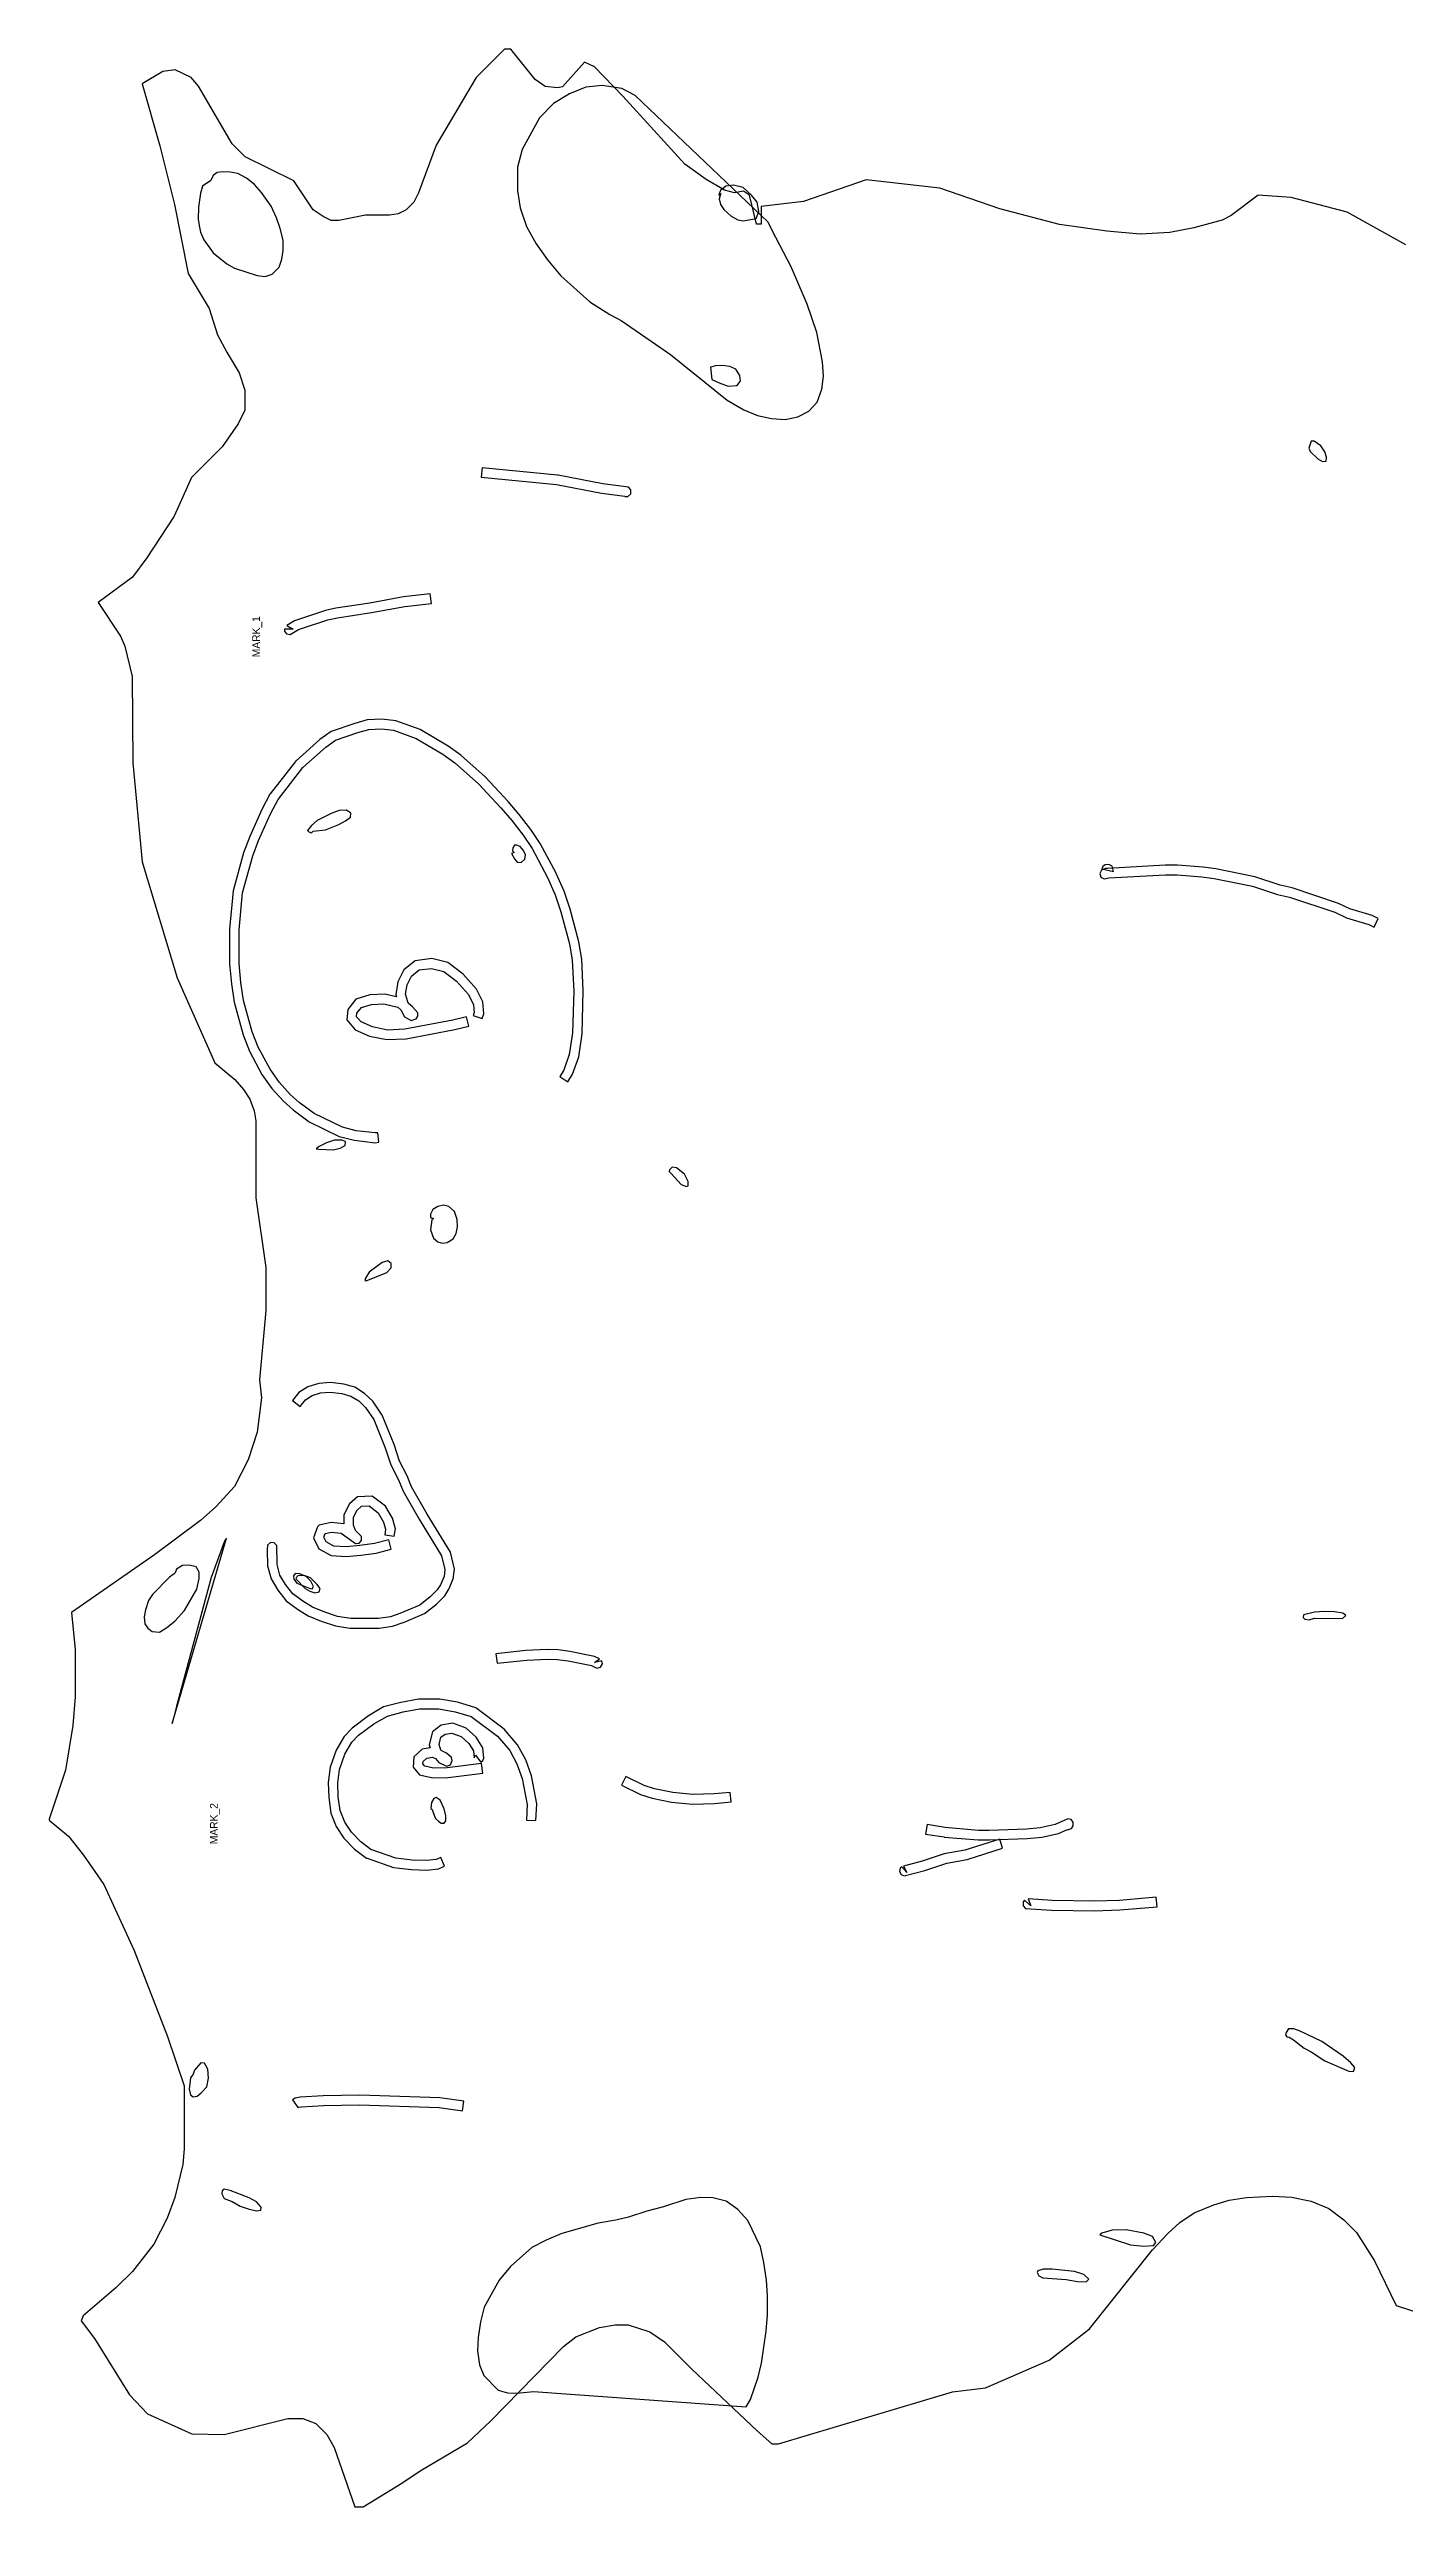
# Model space of a CAD drawing. Extents: x -3553 to -772, y 370 to 2945.
# Drawn here: x -3553 to -2141, y 370 to 2929 of the extents above; entities that cross this region are included whole.
import ezdxf
from ezdxf.enums import TextEntityAlignment as Align

# ---------------------------------------------------------------- set-up
doc = ezdxf.new("R2010")
doc.units = 0

msp = doc.modelspace()

# ---------------------------------------------------------------- linework, layer by layer
at = {"layer": '1', "color": 7}
msp.add_lwpolyline([(-2139.8, 2725), (-2200.8, 2759.2), (-2259.2, 2774.4), (-2293.5, 2776.6), (-2321.6, 2755.6), (-2331.1, 2750.8), (-2360.6, 2742.6), (-2385.4, 2738), (-2416.3, 2736.2), (-2451.2, 2739.2), (-2500.4, 2746.2), (-2562.4, 2762.4), (-2624.9, 2784.1), (-2701.6, 2792.8), (-2767.1, 2770.3), (-2811.2, 2764.8), (-2811.2, 2746.4), (-2816.1, 2746.4), (-2823.2, 2776.8), (-2829.6, 2780.8), (-2838.9, 2779.1), (-2849.4, 2781.8), (-2868.6, 2793), (-2890.6, 2809), (-2955.2, 2880), (-2984.8, 2910.4), (-2995, 2915.2), (-3018.2, 2889.6), (-3023.2, 2888.6), (-3036.3, 2890), (-3046.7, 2897.3), (-3071.8, 2928.8), (-3078.4, 2928.8), (-3108, 2899.2), (-3149.5, 2828.7), (-3168, 2779.2), (-3172.8, 2769.6), (-3180.8, 2761.6), (-3189.4, 2757.3), (-3198.4, 2756), (-3223.2, 2756), (-3251.2, 2750.4), (-3259.2, 2750.4), (-3267.2, 2754.4), (-3277.8, 2761.4), (-3298, 2791.8), (-3348.7, 2816.7), (-3362.2, 2830.2), (-3397.2, 2890.1), (-3404.8, 2899.2), (-3421.6, 2907.2), (-3434.4, 2905.6), (-3456, 2892.8), (-3437.4, 2828.2), (-3422.3, 2766.9), (-3408, 2695.2), (-3386, 2658.6), (-3377.6, 2631.2), (-3367.4, 2612.6), (-3354.8, 2591.6), (-3348.8, 2573.6), (-3348.8, 2552.8), (-3355.8, 2538.7), (-3372.4, 2514.8), (-3404.6, 2482.6), (-3422.7, 2442.4), (-3451.2, 2399.2), (-3465.8, 2379), (-3501.8, 2352.7), (-3478.4, 2317.6), (-3473.8, 2307.2), (-3466.4, 2275.6), (-3465.7, 2185.7), (-3456, 2082.4), (-3419.5, 1961.7), (-3380.2, 1873.2), (-3359.5, 1855.8), (-3350.4, 1845.6), (-3343.7, 1835.5), (-3339.2, 1823.2), (-3337.6, 1812.8), (-3337.6, 1732.8), (-3327.2, 1660), (-3327.2, 1615.2), (-3333.8, 1543), (-3331.6, 1524.3), (-3336, 1488.8), (-3345.6, 1460), (-3359.6, 1432), (-3379, 1410.9), (-3395.2, 1396.8), (-3443.2, 1360.8), (-3529.6, 1300.8), (-3525.6, 1262.4), (-3525.6, 1213.2), (-3528, 1183.2), (-3535.7, 1136.8), (-3552.8, 1085.6), (-3552.8, 1084.7), (-3532.6, 1067.9), (-3517.1, 1048.1), (-3495.9, 1017.7), (-3464.2, 949), (-3429.6, 859.2), (-3412, 808.1), (-3412, 742.4), (-3413.5, 726.2), (-3421.9, 691.6), (-3429.7, 670.2), (-3443.8, 643), (-3466, 614.8), (-3483.2, 597.6), (-3517.3, 568.4), (-3519.4, 563.2), (-3505.6, 544.8), (-3469, 486.2), (-3450.4, 466.4), (-3404, 445.6), (-3370.4, 444.8), (-3304, 461.6), (-3288.5, 461.6), (-3274.9, 456.5), (-3263.4, 445), (-3256, 431.5), (-3234.4, 369.6), (-3225.6, 369.6), (-3185.6, 394.4), (-3166.4, 407.2), (-3117.2, 436.4), (-3092.8, 459.2), (-3017.1, 536.7), (-3004.3, 546.7), (-2979.5, 556.3), (-2963.2, 559.2), (-2949.6, 559.2), (-2927.2, 551.7), (-2912, 541.6), (-2883.2, 512.8), (-2815.2, 448.8), (-2800, 435.2), (-2793.1, 435.2), (-2611.7, 489.2), (-2577.6, 493.6), (-2511.2, 522.4), (-2469, 555.1), (-2403.4, 637.2), (-2387.6, 654.1), (-2375, 665.8), (-2360, 675.7), (-2339.6, 684.2), (-2323.6, 688.8), (-2305.5, 691.6), (-2278.7, 693), (-2258.6, 691.9), (-2238.4, 687.8), (-2219.9, 680.4), (-2204.4, 668.4), (-2191.2, 655.2), (-2172.4, 625.7), (-2149.6, 579.2), (-2076, 555.2)], dxfattribs=at)
at = {"layer": '51', "color": 7}
for points in [[(-3065.1, 2781.1), (-3062.1, 2763.5), (-3055.6, 2744.1), (-3045.5, 2726.2), (-3033.6, 2709.4), (-3019.8, 2692.8), (-2989.5, 2665.7), (-2968.7, 2652.6), (-2956.9, 2646.3), (-2905.5, 2610.9), (-2846.6, 2563.4), (-2829.2, 2553.2), (-2815.1, 2547.2), (-2800.4, 2544.1), (-2786, 2543.3), (-2772.8, 2545.9), (-2761.4, 2551.8), (-2752.9, 2561.3), (-2748.1, 2574.6), (-2746.3, 2588.3), (-2747.4, 2603.1), (-2753.1, 2633.9), (-2763.1, 2663.4), (-2779.9, 2702.3), (-2799.8, 2739.8), (-2803.7, 2748.5), (-2942.5, 2880.6), (-2956.3, 2887.8), (-2976.9, 2891), (-2993.6, 2889.2), (-3010.9, 2882.2), (-3027.3, 2872.3), (-3042, 2857.2), (-3060, 2824.2), (-3065.1, 2806)], [(-2240.7, 2513.2), (-2239.7, 2510.9), (-2239.3, 2509.9), (-2231.2, 2502.1), (-2226.6, 2499.3), (-2222.8, 2499.6), (-2222.2, 2503.9), (-2224, 2509.4), (-2228.2, 2515.6), (-2235, 2520.5), (-2238.2, 2520.5)], [(-3102.8, 2483), (-3024.4, 2475.3), (-2977.5, 2466.5), (-2953.2, 2463.3), (-2953.2, 2463.1), (-2949.9, 2463.1), (-2947, 2465.8), (-2946.8, 2469.8), (-2949.3, 2472.8), (-2976, 2476.3), (-3022.7, 2485.2), (-3022.9, 2485.2), (-3023.2, 2485.2), (-3101.8, 2493)], [(-3307.7, 2322.6), (-3305.4, 2319.8), (-3301.7, 2319.2), (-3293.1, 2324.4), (-3288.8, 2325.9), (-3262.4, 2334.5), (-3252.4, 2336.8), (-3217, 2342.2), (-3182.4, 2348.5), (-3154.7, 2351.6), (-3155.8, 2361.5), (-3183.8, 2358.4), (-3218.7, 2352), (-3254.3, 2346.7), (-3265.1, 2344.1), (-3292, 2335.4), (-3297.4, 2333.5), (-3305.3, 2328.7), (-3298.6, 2324.9), (-3307.7, 2324.9)], [(-3364.9, 1976.2), (-3363, 1955.6), (-3360, 1936.3), (-3350.8, 1902.3), (-3344.2, 1885.5), (-3331.2, 1861.2), (-3320.8, 1846.7), (-3308.6, 1833.2), (-3298.7, 1824.3), (-3282, 1811.9), (-3250.8, 1796.7), (-3234.8, 1792.7), (-3213.2, 1790.1), (-3209.5, 1790.5), (-3210.6, 1800.4), (-3213.1, 1800.2), (-3233, 1802.6), (-3247.4, 1806.2), (-3276.7, 1820.5), (-3292.3, 1832), (-3301.6, 1840.3), (-3313, 1852.9), (-3322.7, 1866.5), (-3335.1, 1889.7), (-3341.3, 1905.5), (-3350.2, 1938.3), (-3353, 1956.8), (-3354.9, 1976.7), (-3354.8, 2011.9), (-3351.3, 2050.4), (-3340.8, 2088.9), (-3334.7, 2104.9), (-3322.1, 2132.6), (-3314.4, 2147.5), (-3288.6, 2180.7), (-3264.7, 2201.9), (-3254.4, 2209.2), (-3231.4, 2217.1), (-3219.8, 2220.4), (-3206.7, 2221.2), (-3194.1, 2219.6), (-3170.5, 2211.1), (-3142.7, 2194.8), (-3130.1, 2185.7), (-3105.4, 2163.8), (-3082.2, 2138.9), (-3071, 2125.5), (-3059.2, 2110.3), (-3049.8, 2096.5), (-3033.6, 2066.1), (-3025.6, 2048.3), (-3019.7, 2030.5), (-3010.7, 1997), (-3008.1, 1980.3), (-3006.4, 1948), (-3007.6, 1904.4), (-3011, 1881.8), (-3016.6, 1865.7), (-3020.8, 1859), (-3012.4, 1853.6), (-3007.5, 1861.3), (-3001.2, 1879.4), (-2997.6, 1903.5), (-2996.4, 1948.1), (-2998.1, 1981.3), (-3000.9, 1999.1), (-3010.1, 2033.4), (-3016.3, 2051.9), (-3024.6, 2070.5), (-3024.7, 2070.7), (-3041.2, 2101.7), (-3051.1, 2116.2), (-3063.2, 2131.8), (-3074.7, 2145.5), (-3098.2, 2170.8), (-3098.4, 2170.9), (-3098.6, 2171.1), (-3123.8, 2193.5), (-3137.2, 2203.1), (-3166.2, 2220.2), (-3191.8, 2229.3), (-3206.4, 2231.2), (-3221.5, 2230.3), (-3234.3, 2226.7), (-3259, 2218.2), (-3270.9, 2209.8), (-3295.6, 2187.9), (-3296, 2187.6), (-3296.3, 2187.2), (-3322.6, 2153.2), (-3322.9, 2152.9), (-3331.1, 2137), (-3331.2, 2136.9), (-3343.9, 2108.8), (-3350.3, 2092), (-3361.2, 2052.2), (-3364.8, 2012.4), (-3364.9, 1976.5)], [(-2458.4, 2070.3), (-2457.2, 2066.6), (-2453.8, 2064.7), (-2449.1, 2065.8), (-2390.1, 2069), (-2377.8, 2069), (-2352, 2067), (-2339.2, 2065.2), (-2299.4, 2057.3), (-2273.2, 2048.5), (-2260.7, 2045.8), (-2213.6, 2030), (-2201.6, 2024.3), (-2178.2, 2017.2), (-2172.6, 2014.6), (-2168.5, 2023.7), (-2174.6, 2026.5), (-2197.9, 2033.6), (-2209.8, 2039.2), (-2258.1, 2055.5), (-2270.5, 2058.1), (-2296.8, 2067), (-2337.5, 2075.1), (-2350.9, 2077), (-2377.5, 2079), (-2390.4, 2079), (-2450.3, 2075.7), (-2450.3, 2075.7), (-2450.5, 2075.7), (-2452.6, 2075.6), (-2456.8, 2073.8)], [(-3242.8, 1917.9), (-3233.9, 1907.7), (-3219.2, 1901), (-3201.1, 1897.4), (-3181.3, 1898.2), (-3181, 1898.3), (-3130.1, 1907.8), (-3115.6, 1911.6), (-3118.1, 1921.3), (-3132.2, 1917.6), (-3182.4, 1908.2), (-3200.4, 1907.4), (-3216.1, 1910.6), (-3227.8, 1915.9), (-3232.5, 1921.2), (-3232.2, 1924.9), (-3227.3, 1930.8), (-3217.1, 1934), (-3204.1, 1934.7), (-3189.7, 1931.2), (-3186.5, 1928.6), (-3182.8, 1921), (-3175.7, 1917.3), (-3170.5, 1919.1), (-3168.6, 1921.9), (-3168.8, 1925.3), (-3174.2, 1931.5), (-3178.5, 1935), (-3179.3, 1936.6), (-3181.6, 1944.8), (-3179.9, 1954.5), (-3175.5, 1963.6), (-3167.3, 1970), (-3154.7, 1971.6), (-3141.8, 1968.5), (-3128.4, 1958.4), (-3116.1, 1944.3), (-3110.9, 1933.8), (-3110.2, 1925.6), (-3111.2, 1922.7), (-3101.7, 1919.5), (-3100.1, 1924.3), (-3101.1, 1936.6), (-3107.7, 1949.9), (-3121.5, 1965.7), (-3137.5, 1977.7), (-3154.1, 1981.8), (-3171.4, 1979.5), (-3183.4, 1970), (-3189.5, 1957.6), (-3191.8, 1944.3), (-3191.1, 1941.9), (-3203.2, 1944.7), (-3218.8, 1943.9), (-3233.2, 1939.4), (-3241.8, 1928.9)], [(-2906.9, 1760.2), (-2905, 1757.9), (-2894.3, 1746.6), (-2889, 1744.4), (-2887.2, 1745.3), (-2887.2, 1749.8), (-2891.1, 1757.3), (-2899.5, 1763.9), (-2903.8, 1764.7), (-2906.5, 1762)], [(-3325.8, 1366), (-3325.6, 1366), (-3325.4, 1349.5), (-3321.7, 1335.9), (-3314.7, 1324.2), (-3306, 1313.1), (-3294.2, 1304.3), (-3283, 1297.5), (-3269.3, 1291.8), (-3254.6, 1286.9), (-3239.5, 1284.7), (-3209.2, 1284.7), (-3195.2, 1286.7), (-3183.9, 1290.3), (-3183.6, 1290.4), (-3161.7, 1299.8), (-3149.2, 1309.7), (-3140.8, 1318.3), (-3136.3, 1325.1), (-3131.8, 1336), (-3130.7, 1346.1), (-3134.8, 1363.7), (-3158.9, 1403.2), (-3175.2, 1431.6), (-3179.7, 1443.1), (-3187.8, 1458.6), (-3193.4, 1475.7), (-3205.8, 1506.4), (-3215.7, 1521), (-3224.2, 1529.1), (-3234.4, 1535.4), (-3246, 1538.7), (-3259.9, 1540.4), (-3272, 1539.4), (-3283.2, 1535.9), (-3292.6, 1529.9), (-3299.2, 1521.8), (-3291.4, 1515.5), (-3285.8, 1522.3), (-3278.9, 1526.7), (-3270, 1529.6), (-3260.1, 1530.4), (-3248, 1528.9), (-3238.4, 1526.1), (-3230.3, 1521.2), (-3223.4, 1514.5), (-3214.7, 1501.7), (-3202.8, 1472.3), (-3197, 1454.7), (-3188.9, 1439), (-3184.2, 1427.2), (-3167.5, 1398.1), (-3144.2, 1359.9), (-3140.8, 1345.5), (-3141.5, 1338.5), (-3145.1, 1329.8), (-3148.6, 1324.6), (-3155.9, 1317.1), (-3166.8, 1308.4), (-3187.4, 1299.7), (-3197.4, 1296.5), (-3209.9, 1294.7), (-3238.7, 1294.7), (-3252.3, 1296.7), (-3265.8, 1301.2), (-3278.5, 1306.4), (-3288.6, 1312.6), (-3298.9, 1320.3), (-3306.5, 1329.9), (-3312.4, 1339.9), (-3315.4, 1350.8), (-3315.6, 1370.8), (-3318.4, 1373.6), (-3322.4, 1373.8), (-3325.4, 1371.1)], [(-3277.4, 1378.6), (-3272, 1367.2), (-3258.9, 1360.2), (-3243.3, 1359.3), (-3228, 1360.6), (-3212, 1362.8), (-3196.4, 1367), (-3199, 1376.6), (-3213.9, 1372.6), (-3229.1, 1370.6), (-3243.4, 1369.3), (-3256.1, 1370.1), (-3264.4, 1374.5), (-3266.6, 1379.2), (-3265.3, 1383.1), (-3258.6, 1384.6), (-3248.6, 1383.4), (-3233.8, 1372.6), (-3229.9, 1373.1), (-3227.4, 1376), (-3227.5, 1379.9), (-3233.7, 1386.4), (-3235.9, 1391.8), (-3235.9, 1400.2), (-3231.9, 1407.6), (-3227.5, 1411.6), (-3219.6, 1411.9), (-3210.1, 1404.7), (-3204.4, 1395), (-3202.3, 1387.5), (-3203.2, 1381.9), (-3193.4, 1380.2), (-3192, 1388), (-3195.1, 1399), (-3202.5, 1411.5), (-3216.4, 1422), (-3231.5, 1421.5), (-3239.9, 1413.9), (-3245.8, 1402.7), (-3245.9, 1393.1), (-3259.2, 1394.7), (-3271.4, 1391.9), (-3273.4, 1390.2)], [(-2246.5, 1295.7), (-2245, 1294.1), (-2240.2, 1293.3), (-2234.7, 1294.9), (-2205.5, 1294.5), (-2202.1, 1297.7), (-2205.4, 1300.1), (-2213.9, 1301.5), (-2224.3, 1301.8), (-2234.7, 1301.3), (-2246.1, 1298.5)], [(-3087.4, 1258), (-3086.3, 1248), (-3055.4, 1251.3), (-3033.8, 1252.4), (-3023.6, 1252), (-3012.1, 1250.4), (-2988, 1245.7), (-2982.2, 1242.9), (-2978.5, 1244), (-2976.5, 1247.3), (-2977.1, 1250.4), (-2984.6, 1248.9), (-2979.6, 1252.7), (-2984.8, 1255.2), (-3010.5, 1260.2), (-3022.7, 1262), (-3033.9, 1262.5), (-3056.2, 1261.3)], [(-3262, 1123.9), (-3261.6, 1108.1), (-3259.3, 1092), (-3253.7, 1077.9), (-3245.9, 1066), (-3234.8, 1054.5), (-3222.3, 1045.2), (-3221.6, 1045), (-3194, 1035.4), (-3175.2, 1033.1), (-3159.5, 1032.7), (-3147.2, 1033.9), (-3140.9, 1036.7), (-3144.8, 1045.9), (-3149.8, 1043.7), (-3159.9, 1042.7), (-3174.5, 1043.1), (-3191.7, 1045.2), (-3217.6, 1054.2), (-3228.1, 1062), (-3238, 1072.2), (-3244.7, 1082.5), (-3249.6, 1094.6), (-3251.6, 1108.9), (-3252, 1123.4), (-3250.3, 1137.5), (-3244.7, 1153.4), (-3237.6, 1165.8), (-3230.4, 1173), (-3214.7, 1184.9), (-3200.5, 1193.1), (-3184.1, 1197.5), (-3167.1, 1200.6), (-3146.8, 1200.5), (-3129.9, 1197.6), (-3113.1, 1192.6), (-3085.7, 1172), (-3073.1, 1157.3), (-3065.5, 1143.4), (-3060.2, 1128.2), (-3054.8, 1100.8), (-3055.7, 1084.8), (-3045.7, 1084.3), (-3044.8, 1101.5), (-3050.5, 1130.8), (-3056.4, 1147.5), (-3064.9, 1163), (-3078.8, 1179.3), (-3108.5, 1201.6), (-3127.6, 1207.4), (-3145.9, 1210.5), (-3168, 1210.6), (-3186.3, 1207.3), (-3204.4, 1202.5), (-3220.3, 1193.2), (-3237, 1180.5), (-3245.6, 1171.9), (-3253.9, 1157.6), (-3260.1, 1139.7)], [(-3173.7, 1140), (-3166.9, 1132), (-3153.3, 1128.7), (-3137.5, 1129.1), (-3137.3, 1129.2), (-3101.1, 1133.6), (-3102.4, 1143.5), (-3138.2, 1139.1), (-3152.3, 1138.7), (-3161.4, 1140.9), (-3163.4, 1143.3), (-3163.2, 1145.9), (-3159.5, 1149.3), (-3153.5, 1150.4), (-3150.5, 1148.9), (-3146.8, 1144.8), (-3138.9, 1140.9), (-3134.9, 1142.3), (-3133, 1146.7), (-3133.7, 1149.9), (-3139, 1154.5), (-3144.3, 1157.1), (-3144.7, 1157.5), (-3146.4, 1163.4), (-3144.7, 1170.9), (-3140.4, 1174.1), (-3133.2, 1175.3), (-3123.6, 1171.7), (-3115.8, 1164.4), (-3110.8, 1156.7), (-3110, 1149.4), (-3108.8, 1152.2), (-3103.1, 1145), (-3100.9, 1146.8), (-3099.9, 1149.1), (-3101.1, 1160.1), (-3108.1, 1170.9), (-3118.3, 1180.3), (-3132.2, 1185.6), (-3144.4, 1183.5), (-3153.6, 1176.7), (-3156.8, 1163), (-3155.9, 1160.1), (-3164.2, 1158.6), (-3172.9, 1150.6)], [(-2956.6, 1121.2), (-2936.8, 1111.2), (-2924.7, 1107.6), (-2904.5, 1103.4), (-2882.6, 1101.4), (-2859.6, 1102.1), (-2842.4, 1103.7), (-2843.4, 1113.6), (-2860.2, 1112), (-2882.2, 1111.4), (-2903.1, 1113.4), (-2922.3, 1117.3), (-2933, 1120.6), (-2952.1, 1130.1)], [(-2640, 1070.2), (-2620.6, 1067.2), (-2620.4, 1067.1), (-2585, 1064), (-2573.3, 1064), (-2573.2, 1064), (-2534, 1065.5), (-2518.9, 1066.9), (-2501.6, 1070.8), (-2492.2, 1075), (-2492, 1074.6), (-2488, 1076), (-2486.2, 1078.6), (-2486.2, 1082.7), (-2488.3, 1085.4), (-2491.6, 1086.2), (-2504.8, 1080.3), (-2520.5, 1076.8), (-2534.6, 1075.4), (-2573.5, 1074), (-2584.6, 1074), (-2619.4, 1077.1), (-2638.4, 1080)], [(-2666.9, 1031.3), (-2665.3, 1028.2), (-2662.1, 1026.8), (-2640.8, 1032.3), (-2617.9, 1040), (-2596.7, 1043.6), (-2559.7, 1055.4), (-2562.7, 1064.9), (-2599, 1053.3), (-2620.4, 1049.7), (-2643.6, 1041.8), (-2662.9, 1036.9), (-2659.4, 1030.2), (-2664.6, 1036.2), (-2666.3, 1034.7)], [(-2538.4, 999.6), (-2538.4, 995.6), (-2535.7, 992.7), (-2508.6, 990.9), (-2464.1, 990.4), (-2464, 990.4), (-2463.9, 990.4), (-2437.4, 991.1), (-2398.8, 994.5), (-2399.7, 1004.5), (-2438, 1001.1), (-2464, 1000.4), (-2508.2, 1000.9), (-2533.1, 1002.6), (-2530.2, 995.3), (-2536.7, 1001.4)], [(-3299.2, 793.4), (-3293.5, 785.1), (-3292.6, 785.8), (-3290.1, 786.2), (-3266.9, 787.6), (-3229.4, 788.3), (-3146.7, 785.5), (-3122.2, 782.1), (-3120.8, 792), (-3145.9, 795.5), (-3229.3, 798.3), (-3267.3, 797.6), (-3291.3, 796.2), (-3296.6, 795.2)], [(-3106.6, 532), (-3104.4, 517.4), (-3099.9, 506.5), (-3085, 491), (-3075.4, 488.4), (-3065.6, 488), (-3048.4, 489.6), (-2826.7, 473.8), (-2822.4, 481.4), (-2814.2, 504.5), (-2810.7, 519.2), (-2805.9, 552.6), (-2804.5, 569.4), (-2804.5, 589.2), (-2805.7, 605.8), (-2808.4, 624.2), (-2812, 640.5), (-2825, 667.7), (-2835.5, 679.3), (-2847.6, 687.8), (-2861.4, 691.4), (-2873.9, 691.8), (-2889.5, 689.8), (-2912.7, 682), (-2930.4, 677.5), (-2949.5, 671.4), (-2962.4, 668.2), (-2980.9, 664.9), (-3018.7, 654.3), (-3035.1, 647.4), (-3049.9, 639.5), (-3072.3, 620), (-3083.9, 605.7), (-3099.5, 577.4), (-3103.5, 562.3), (-3105.9, 546.1)]]:
    msp.add_lwpolyline(points, close=True, dxfattribs=at)
at = {"layer": '52', "color": 7}
for points in [[(-3397.5, 2751.7), (-3396.6, 2745.3), (-3395.3, 2738.1), (-3391.6, 2730.2), (-3382, 2716.6), (-3367.6, 2705.3), (-3359.7, 2700.7), (-3336, 2693), (-3327.7, 2692.2), (-3320.6, 2694.5), (-3313.2, 2701.7), (-3310.5, 2710.2), (-3308.9, 2719), (-3308.9, 2729.8), (-3312, 2742.2), (-3315.9, 2753), (-3321.7, 2765.4), (-3331.6, 2779.7), (-3339, 2788), (-3347.3, 2794.3), (-3356.2, 2799.2), (-3364.2, 2800.7), (-3371.6, 2801), (-3377.9, 2800.2), (-3382.1, 2797.3), (-3384.3, 2792.2), (-3393.2, 2786.1), (-3395.2, 2778.9), (-3397.1, 2764.1)], [(-2864, 2597.5), (-2862.7, 2584.9), (-2855, 2581.2), (-2845.6, 2577.8), (-2836.3, 2578.5), (-2832.6, 2583.3), (-2833.3, 2589), (-2837.6, 2595.6), (-2843.9, 2598.4), (-2851.7, 2599.3), (-2858.8, 2598.9)], [(-3283.6, 2115.1), (-3282.3, 2113.8), (-3279.5, 2112.9), (-3277.7, 2114.5), (-3265, 2115.9), (-3250.9, 2121.3), (-3244, 2125.2), (-3238.8, 2129.1), (-3238.4, 2133.4), (-3243.1, 2136.3), (-3250.7, 2136.1), (-3259, 2132.9), (-3273.6, 2125.7), (-3279.5, 2120.5)], [(-3071.2, 2091.3), (-3068.2, 2085.7), (-3065.2, 2082.2), (-3061, 2082), (-3057.4, 2085.5), (-3056.6, 2089.8), (-3058.7, 2094.2), (-3062.1, 2098.5), (-3065.5, 2099.9), (-3067.9, 2099.9), (-3069.8, 2097.3), (-3070.3, 2094), (-3068.4, 2092.2)], [(-2456.3, 2075.4), (-2444.2, 2072.5), (-2445.7, 2077.9), (-2449.1, 2079.7), (-2452.8, 2079.4), (-2455.3, 2077.7)], [(-3274.7, 1783.7), (-3272.2, 1783.3), (-3256.5, 1782.5), (-3249.5, 1784.4), (-3244.6, 1787.2), (-3244, 1791.3), (-3248, 1792.8), (-3255.5, 1792.6), (-3264, 1789.8), (-3271.5, 1786.3)], [(-3224, 1646.6), (-3222.5, 1646.2), (-3200.9, 1654.9), (-3196.6, 1659.7), (-3196.6, 1664.2), (-3200.1, 1667.1), (-3205.8, 1665.3), (-3219.4, 1655.3), (-3223.2, 1649)], [(-3424.8, 1185.2), (-3368.1, 1378.2), (-3370.1, 1375.1), (-3384.2, 1337.2), (-3420.2, 1203.5)], [(-3298.2, 1339), (-3297.8, 1335.7), (-3294.7, 1331.3), (-3280.9, 1326), (-3278.9, 1325.7), (-3277.6, 1327.9), (-3280.2, 1333.4), (-3285, 1338.4), (-3291.8, 1341), (-3296.5, 1341.4)], [(-3295.7, 1335.9), (-3286.1, 1325.9), (-3281.4, 1323), (-3276.2, 1321.3), (-3271.6, 1322.3), (-3270.6, 1325.9), (-3273.9, 1330.4), (-3280.6, 1336.9), (-3286.2, 1339.1), (-3292.1, 1339.5), (-3294.3, 1338.6)], [(-3155.2, 1096.9), (-3153.9, 1095.6), (-3152.6, 1091.5), (-3150.3, 1086.4), (-3147.4, 1083.5), (-3144.6, 1081.4), (-3141.4, 1081.5), (-3139.6, 1084.1), (-3139.7, 1089.1), (-3141.2, 1096.3), (-3145.5, 1105.5), (-3149.5, 1108.1), (-3152.1, 1107.2), (-3154.4, 1103.1)], [(-3406.9, 804.5), (-3405.4, 798.5), (-3402.8, 796.7), (-3398.6, 797.2), (-3394.3, 800.7), (-3388.7, 807), (-3386.7, 815.9), (-3387.6, 825.3), (-3390.9, 831.5), (-3394.7, 831.9), (-3401.3, 824.3), (-3402.9, 820.3), (-3403.9, 818.7), (-3405.5, 816.2)], [(-3372.8, 695.4), (-3370.4, 690.6), (-3362.3, 687.6), (-3353.9, 682.7), (-3344.3, 679.5), (-3336.4, 678), (-3332.3, 678.4), (-3331.8, 681.5), (-3336.8, 687.2), (-3344.5, 691.3), (-3364.4, 699), (-3370.5, 700.5), (-3372.4, 698.8)]]:
    msp.add_lwpolyline(points, close=True, dxfattribs=at)
at = {"layer": '53', "color": 7}
for points in [[(-2265, 861), (-2263.5, 859), (-2261.3, 858.7), (-2256.8, 855.8), (-2245.6, 847.2), (-2238.4, 843.4), (-2223.9, 833.9), (-2199.1, 823.4), (-2194.3, 823), (-2192.7, 827.2), (-2196.9, 832), (-2205, 838.8), (-2227, 854.3), (-2249.7, 865), (-2256.3, 867.4), (-2262, 867.4), (-2264.3, 863.6)], [(-2458.4, 652.9), (-2426.5, 642.3), (-2412.6, 641.1), (-2402.6, 641.9), (-2399.9, 645), (-2403.4, 651.2), (-2412.7, 654.6), (-2431, 657.9), (-2445.7, 657.7), (-2456.3, 654.7)], [(-2523.5, 613.7), (-2521.9, 610), (-2517.9, 608.1), (-2493.4, 606.4), (-2481.8, 604.4), (-2472.5, 604), (-2470, 606.7), (-2475.2, 611.5), (-2484.7, 614.6), (-2508, 617.1), (-2517.4, 617.1), (-2522.9, 615.5)]]:
    msp.add_lwpolyline(points, close=True, dxfattribs=at)
at = {"layer": '54', "color": 7}
for points in [[(-2855.2, 2777.5), (-2854.6, 2776.1), (-2853.3, 2778.4), (-2854.8, 2772.8), (-2853.5, 2766.9), (-2850, 2762), (-2842.4, 2754.8), (-2835.6, 2750.9), (-2829.6, 2749.9), (-2816.5, 2752.4), (-2813.6, 2759.7), (-2815.3, 2769.6), (-2821.1, 2776.7), (-2829.8, 2784.7), (-2839.8, 2787.1), (-2847.9, 2786.2), (-2853.5, 2781.7)], [(-3155.7, 1712.1), (-3152.6, 1711.1), (-3154.2, 1709.6), (-3155.4, 1699.5), (-3152.3, 1690.6), (-3148.1, 1687), (-3143, 1685.6), (-3138.1, 1686.2), (-3132.1, 1690), (-3128.7, 1695.5), (-3127.4, 1702.4), (-3127.8, 1710.2), (-3130.6, 1718.5), (-3136.6, 1723.5), (-3142.2, 1725.1), (-3148, 1723.7), (-3153.1, 1720.6), (-3155.7, 1715.8)], [(-3453.8, 1296.2), (-3453.2, 1289.1), (-3450, 1284.4), (-3445.6, 1281.1), (-3437.7, 1280.5), (-3430.2, 1285.1), (-3421.8, 1291.8), (-3411.8, 1302.9), (-3398.8, 1325.3), (-3396.6, 1336.3), (-3396.6, 1342.8), (-3399.8, 1348.5), (-3407.1, 1350.3), (-3413.8, 1349.8), (-3420.3, 1346.1), (-3421.6, 1342.3), (-3422.6, 1341.3), (-3427.4, 1337.8), (-3445, 1319.6), (-3449.2, 1313.3), (-3452.5, 1303.5)]]:
    msp.add_lwpolyline(points, close=True, dxfattribs=at)

# ---------------------------------------------------------------- texts
at = {"layer": '72', "color": 3}
for s, p in [('MARK_1', (-3330.8, 2295.6)), ('MARK_2', (-3374.8, 1059.6))]:
    msp.add_text(s, height=8, rotation=90, dxfattribs=at).set_placement(p, align=Align.BOTTOM_LEFT)

doc.saveas('drawing.dxf')
